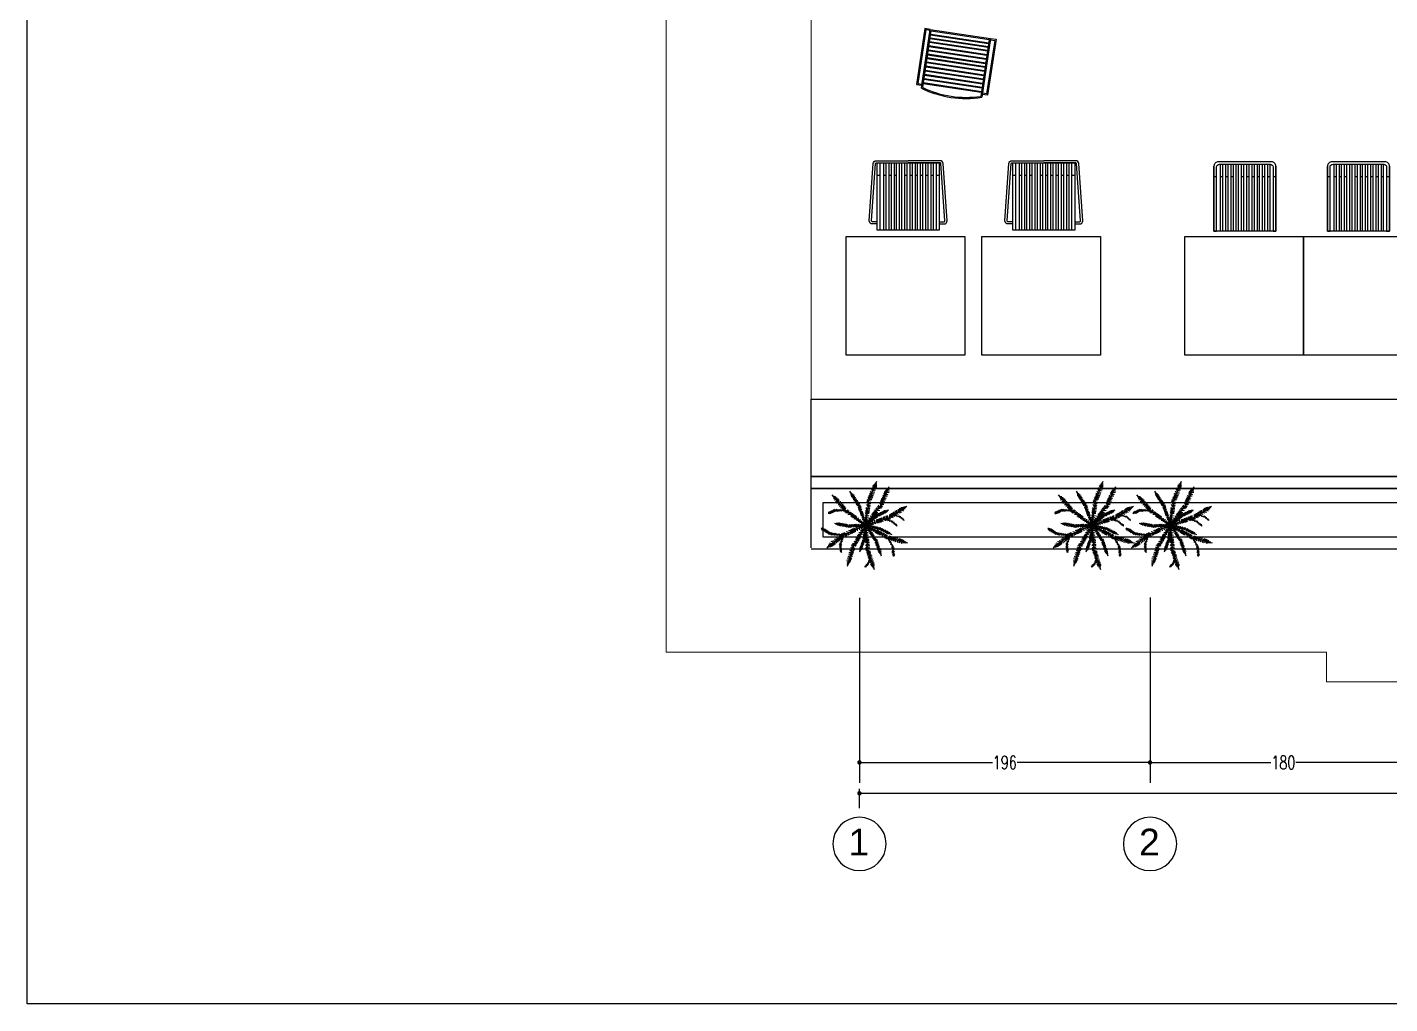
# Model space of a CAD drawing. Header units: centimetres. Extents: x 2135 to 5458, y 2057 to 4523.
# Drawn here: x 2135 to 3054, y 2057 to 2715 of the extents above; entities that cross this region are included whole.
import ezdxf

# ---------------------------------------------------------------- set-up
doc = ezdxf.new("R2010")
doc.units = ezdxf.units.CM
doc.header["$LTSCALE"] = 50
doc.linetypes.add('DASHDOT2', pattern=[0.5, 0.25, -0.125, 0, -0.125])
doc.linetypes.add('HIDDEN', pattern=[0.375, 0.25, -0.125])
for name, color, linetype in [('BA_aks', 5, 'DASHDOT2'), ('BA_elev4', 165, 'Continuous'), ('BA_env_landscp', 84, 'Continuous'), ('BA_mat-alcipan-wr', 91, 'Continuous'), ('BA_mob-hareketli', 143, 'Continuous'), ('BA_mob-sabit', 120, 'Continuous'), ('BA_olcu-dis', 185, 'Continuous')]:
    doc.layers.add(name, color=color, linetype=linetype)
doc.layers.add('BA_MECVUT BİNA', color=252, linetype='Continuous', lineweight=5)
doc.styles.add('dim', font='simplex.shx', dxfattribs={"width": 0.7})
doc.styles.add('UYUM TEXT', font='arial.ttf')
doc.dimstyles.new('1_50', dxfattribs={"dimtxt": 9, "dimasz": 3, "dimexe": 3, "dimexo": 0, "dimgap": 1, "dimtad": 0, "dimdec": 0, "dimzin": 11, "dimtxsty": 'dim', "dimblk": 'DOT', "dimcen": 1.5, "dimdle": 1.25, "dimclrt": 2, "dimadec": 0, "dimazin": 0, "dimtfac": 1.25, "dimtdec": 0, "dimtix": 1, "dimtofl": 0, "dimtmove": 1, "dimatfit": 3, "dimldrblk": 'DOT', "dimfxl": 10, "dimfxlon": 1, "dimtolj": 1, "dimtzin": 0, "dimarcsym": 0})

# ---------------------------------------------------------------- blocks, each defined once
blk = doc.blocks.new('MAVİ SEDİR')
for p, q in [((215764, 56646), (215755, 56648)), ((215768, 56641), (215771, 56654)), ((215773, 56633), (215776, 56649)), ((215500, 56552), (215493, 56550)), ((215496, 56555), (215497, 56560)), ((215511, 56543), (215498, 56540)), ((215517, 56538), (215502, 56534)), ((215524, 56532), (215505, 56527)), ((215506, 56547), (215507, 56557)), ((215517, 56538), (215518, 56553)), ((215528, 56529), (215529, 56549)), ((215542, 56517), (215543, 56538)), ((215611, 56526), (215604, 56531)), ((215611, 56534), (215607, 56545)), ((215613, 56539), (215609, 56550)), ((215611, 56534), (215623, 56539)), ((215611, 56523), (215621, 56533)), ((215616, 56546), (215612, 56557)), ((215618, 56551), (215614, 56562)), ((215614, 56542), (215626, 56546)), ((215621, 56557), (215617, 56568)), ((215617, 56548), (215629, 56553)), ((215624, 56563), (215619, 56574)), ((215621, 56556), (215633, 56560)), ((215627, 56570), (215622, 56581)), ((215623, 56561), (215635, 56566)), ((215629, 56574), (215624, 56586)), ((215626, 56568), (215638, 56572)), ((215631, 56580), (215627, 56592)), ((215634, 56587), (215630, 56596)), ((215630, 56577), (215641, 56581)), ((215632, 56583), (215642, 56586)), ((215636, 56592), (215643, 56594)), ((215723, 56533), (215718, 56535)), ((215722, 56536), (215725, 56539)), ((215724, 56527), (215729, 56532)), ((215771, 56636), (215758, 56639)), ((215775, 56629), (215760, 56632)), ((215782, 56618), (215765, 56622)), ((215787, 56610), (215770, 56614)), ((215791, 56604), (215774, 56607)), ((215777, 56626), (215781, 56641)), ((215797, 56595), (215780, 56598)), ((215781, 56620), (215784, 56636)), ((215786, 56612), (215789, 56627)), ((215802, 56587), (215786, 56590)), ((215790, 56605), (215794, 56620)), ((215807, 56578), (215791, 56582)), ((215795, 56598), (215798, 56613)), ((215809, 56564), (215795, 56574)), ((215809, 56554), (215797, 56563)), ((215798, 56592), (215802, 56606)), ((215810, 56543), (215799, 56551)), ((215810, 56534), (215800, 56541)), ((215803, 56584), (215807, 56598)), ((215807, 56578), (215810, 56592)), ((215808, 56568), (215816, 56575)), ((215809, 56559), (215817, 56566)), ((215809, 56550), (215817, 56557)), ((215810, 56538), (215818, 56545)), ((215811, 56526), (215818, 56533)), ((215845, 56514), (215840, 56533)), ((215855, 56526), (215849, 56545)), ((215860, 56533), (215882, 56531)), ((215866, 56540), (215861, 56560)), ((215875, 56552), (215869, 56572)), ((215870, 56545), (215891, 56544)), ((215877, 56553), (215898, 56552)), ((215886, 56566), (215881, 56585)), ((215882, 56560), (215903, 56559)), ((215889, 56570), (215909, 56568)), ((215895, 56576), (215891, 56591)), ((215895, 56576), (215911, 56576)), ((215900, 56583), (215913, 56582)), ((215904, 56587), (215901, 56597)), ((215909, 56594), (215917, 56594)), ((215912, 56598), (215910, 56603)), ((215533, 56525), (215513, 56519)), ((215540, 56519), (215519, 56514)), ((215548, 56512), (215527, 56506)), ((215560, 56502), (215539, 56496)), ((215572, 56492), (215550, 56487)), ((215553, 56508), (215554, 56529)), ((215582, 56484), (215560, 56478)), ((215567, 56497), (215568, 56516)), ((215589, 56478), (215567, 56472)), ((215599, 56470), (215576, 56464)), ((215578, 56487), (215580, 56506)), ((215606, 56464), (215584, 56458)), ((215591, 56476), (215592, 56495)), ((215613, 56457), (215591, 56452)), ((215601, 56468), (215603, 56486)), ((215612, 56519), (215605, 56524)), ((215612, 56512), (215606, 56517)), ((215624, 56441), (215606, 56436)), ((215613, 56503), (215607, 56507)), ((215614, 56494), (215607, 56499)), ((215614, 56486), (215608, 56490)), ((215608, 56462), (215610, 56480)), ((215615, 56476), (215609, 56481)), ((215616, 56470), (215610, 56475)), ((215612, 56516), (215621, 56524)), ((215630, 56433), (215612, 56428)), ((215613, 56507), (215620, 56514)), ((215613, 56500), (215620, 56507)), ((215614, 56491), (215620, 56497)), ((215615, 56482), (215620, 56487)), ((215615, 56476), (215619, 56480)), ((215620, 56447), (215622, 56469)), ((215638, 56422), (215621, 56417)), ((215627, 56437), (215629, 56461)), ((215633, 56429), (215635, 56453)), ((215646, 56411), (215648, 56435)), ((215727, 56512), (215714, 56517)), ((215726, 56518), (215715, 56522)), ((215728, 56504), (215715, 56510)), ((215724, 56523), (215716, 56527)), ((215730, 56498), (215716, 56504)), ((215731, 56490), (215717, 56496)), ((215733, 56480), (215719, 56486)), ((215735, 56469), (215721, 56476)), ((215737, 56460), (215723, 56467)), ((215738, 56454), (215724, 56461)), ((215740, 56446), (215725, 56452)), ((215726, 56518), (215733, 56525)), ((215741, 56439), (215726, 56446)), ((215727, 56508), (215737, 56518)), ((215742, 56433), (215728, 56439)), ((215741, 56419), (215729, 56424)), ((215730, 56496), (215740, 56506)), ((215732, 56486), (215741, 56497)), ((215734, 56474), (215744, 56484)), ((215736, 56463), (215745, 56473)), ((215738, 56452), (215747, 56462)), ((215740, 56443), (215749, 56452)), ((215740, 56409), (215752, 56421)), ((215741, 56437), (215750, 56446)), ((215741, 56423), (215752, 56435)), ((215741, 56416), (215752, 56428)), ((215785, 56405), (215778, 56427)), ((215794, 56426), (215788, 56449)), ((215796, 56430), (215814, 56429)), ((215804, 56447), (215797, 56470)), ((215800, 56438), (215818, 56437)), ((215808, 56456), (215801, 56479)), ((215811, 56522), (215803, 56529)), ((215812, 56511), (215805, 56516)), ((215805, 56451), (215824, 56450)), ((215812, 56503), (215806, 56508)), ((215812, 56466), (215806, 56488)), ((215810, 56460), (215828, 56459)), ((215812, 56516), (215819, 56523)), ((215812, 56503), (215819, 56510)), ((215813, 56496), (215820, 56502)), ((215813, 56468), (215890, 56499)), ((215821, 56484), (215816, 56501)), ((215818, 56478), (215840, 56477)), ((215827, 56491), (215822, 56508)), ((215823, 56486), (215846, 56485)), ((215829, 56494), (215852, 56492)), ((215835, 56501), (215830, 56519)), ((215837, 56503), (215859, 56502)), ((215842, 56510), (215865, 56509)), ((215842, 56480), (215848, 56477)), ((215850, 56483), (215857, 56479)), ((215851, 56521), (215873, 56520)), ((215853, 56484), (215856, 56492)), ((215865, 56489), (215874, 56484)), ((215870, 56491), (215872, 56499)), ((215880, 56495), (215892, 56489)), ((215883, 56497), (215885, 56505)), ((215890, 56499), (215959, 56492)), ((215891, 56499), (215899, 56506)), ((215891, 56499), (215898, 56489)), ((215903, 56498), (215912, 56505)), ((215906, 56498), (215914, 56487)), ((215909, 56497), (215918, 56505)), ((215920, 56496), (215928, 56486)), ((215922, 56496), (215931, 56503)), ((215927, 56495), (215935, 56485)), ((215934, 56494), (215944, 56502)), ((215937, 56494), (215944, 56485)), ((215939, 56404), (215945, 56422)), ((215948, 56493), (215956, 56499)), ((215953, 56492), (215957, 56487)), ((215954, 56409), (215960, 56427)), ((215969, 56413), (215975, 56432)), ((215986, 56418), (215993, 56437)), ((215992, 56420), (216009, 56406)), ((216000, 56422), (216007, 56442)), ((216002, 56423), (216019, 56409)), ((216011, 56425), (216027, 56412)), ((216017, 56427), (216024, 56446)), ((216022, 56428), (216037, 56416)), ((216031, 56431), (216036, 56445)), ((216031, 56431), (216043, 56421)), ((216039, 56433), (216049, 56425)), ((216044, 56435), (216047, 56444)), ((216052, 56437), (216058, 56433)), ((216057, 56438), (216058, 56444)), ((215468, 56412), (215463, 56410)), ((215477, 56406), (215469, 56403)), ((215471, 56410), (215470, 56416)), ((215486, 56400), (215475, 56395)), ((215480, 56404), (215480, 56414)), ((215496, 56394), (215480, 56388)), ((215486, 56400), (215486, 56413)), ((215492, 56396), (215492, 56412)), ((215508, 56386), (215492, 56379)), ((215500, 56391), (215500, 56408)), ((215518, 56379), (215502, 56373)), ((215506, 56387), (215506, 56404)), ((215514, 56382), (215513, 56399)), ((215531, 56371), (215515, 56365)), ((215525, 56375), (215524, 56393)), ((215541, 56364), (215526, 56358)), ((215535, 56368), (215534, 56386)), ((215552, 56357), (215538, 56351)), ((215545, 56362), (215544, 56380)), ((215562, 56351), (215548, 56345)), ((215551, 56358), (215550, 56376)), ((215568, 56346), (215554, 56341)), ((215559, 56352), (215559, 56371)), ((215566, 56348), (215565, 56367)), ((215583, 56341), (215566, 56334)), ((215573, 56344), (215572, 56363)), ((215592, 56338), (215573, 56331)), ((215600, 56335), (215581, 56328)), ((215588, 56339), (215588, 56355)), ((215596, 56336), (215596, 56352)), ((215617, 56329), (215599, 56322)), ((215607, 56333), (215606, 56348)), ((215613, 56330), (215613, 56345)), ((215635, 56323), (215617, 56316)), ((215624, 56327), (215623, 56341)), ((215643, 56415), (215626, 56410)), ((215644, 56320), (215626, 56313)), ((215630, 56325), (215629, 56339)), ((215651, 56404), (215634, 56399)), ((215651, 56318), (215634, 56311)), ((215655, 56398), (215638, 56394)), ((215638, 56322), (215638, 56336)), ((215661, 56314), (215643, 56307)), ((215662, 56389), (215645, 56385)), ((215646, 56319), (215646, 56333)), ((215668, 56312), (215651, 56305)), ((215668, 56380), (215652, 56376)), ((215655, 56317), (215654, 56330)), ((215674, 56372), (215658, 56368)), ((215659, 56315), (215659, 56329)), ((215660, 56392), (215661, 56415)), ((215678, 56367), (215662, 56363)), ((215666, 56383), (215668, 56407)), ((215672, 56375), (215674, 56398)), ((215689, 56352), (215673, 56348)), ((215674, 56310), (215673, 56323)), ((215679, 56365), (215681, 56388)), ((215684, 56358), (215686, 56381)), ((215699, 56337), (215684, 56333)), ((215688, 56305), (215687, 56318)), ((215695, 56343), (215697, 56366)), ((215709, 56324), (215696, 56320)), ((215701, 56301), (215701, 56312)), ((215705, 56329), (215707, 56352)), ((215716, 56314), (215707, 56311)), ((215713, 56318), (215715, 56340)), ((215723, 56305), (215724, 56327)), ((215737, 56343), (215726, 56348)), ((215736, 56330), (215726, 56335)), ((215735, 56319), (215726, 56323)), ((215738, 56374), (215727, 56379)), ((215738, 56367), (215727, 56372)), ((215738, 56360), (215727, 56365)), ((215737, 56356), (215727, 56361)), ((215740, 56402), (215728, 56408)), ((215740, 56396), (215728, 56402)), ((215739, 56387), (215728, 56392)), ((215739, 56382), (215728, 56387)), ((215735, 56310), (215728, 56313)), ((215741, 56412), (215729, 56417)), ((215729, 56296), (215730, 56318)), ((215737, 56297), (215731, 56319)), ((215734, 56302), (215745, 56314)), ((215735, 56323), (215746, 56335)), ((215741, 56307), (215735, 56328)), ((215735, 56314), (215745, 56325)), ((215736, 56335), (215747, 56347)), ((215737, 56354), (215748, 56366)), ((215737, 56348), (215748, 56359)), ((215738, 56370), (215749, 56381)), ((215738, 56363), (215749, 56374)), ((215739, 56393), (215751, 56405)), ((215739, 56377), (215750, 56389)), ((215740, 56294), (215748, 56315)), ((215747, 56321), (215741, 56343)), ((215742, 56309), (215749, 56309)), ((215745, 56317), (215755, 56316)), ((215753, 56334), (215747, 56356)), ((215749, 56299), (215756, 56320)), ((215750, 56328), (215764, 56327)), ((215760, 56350), (215754, 56372)), ((215757, 56343), (215773, 56342)), ((215768, 56366), (215761, 56388)), ((215763, 56307), (215770, 56328)), ((215771, 56375), (215765, 56397)), ((215765, 56360), (215781, 56359)), ((215769, 56311), (215780, 56302)), ((215776, 56386), (215770, 56408)), ((215772, 56377), (215789, 56376)), ((215781, 56395), (215774, 56418)), ((215775, 56382), (215792, 56381)), ((215775, 56315), (215783, 56336)), ((215779, 56392), (215796, 56391)), ((215783, 56402), (215801, 56401)), ((215784, 56320), (215796, 56310)), ((215788, 56412), (215806, 56411)), ((215790, 56323), (215797, 56345)), ((215791, 56418), (215809, 56417)), ((215799, 56329), (215812, 56319)), ((215801, 56298), (215804, 56308)), ((215806, 56333), (215813, 56354)), ((215808, 56299), (215810, 56309)), ((215813, 56337), (215821, 56359)), ((215815, 56339), (215828, 56328)), ((215815, 56300), (215817, 56310)), ((215819, 56300), (215821, 56311)), ((215821, 56342), (215834, 56331)), ((215824, 56344), (215832, 56365)), ((215827, 56301), (215830, 56312)), ((215829, 56347), (215843, 56336)), ((215832, 56302), (215835, 56313)), ((215833, 56349), (215840, 56371)), ((215839, 56352), (215852, 56342)), ((215841, 56303), (215843, 56314)), ((215842, 56354), (215850, 56376)), ((215847, 56303), (215850, 56315)), ((215848, 56358), (215862, 56347)), ((215854, 56362), (215868, 56350)), ((215859, 56305), (215862, 56318)), ((215862, 56366), (215870, 56388)), ((215864, 56307), (215868, 56320)), ((215866, 56368), (215880, 56357)), ((215868, 56308), (215877, 56302)), ((215870, 56309), (215873, 56322)), ((215873, 56373), (215888, 56362)), ((215876, 56311), (215885, 56305)), ((215877, 56311), (215880, 56325)), ((215881, 56378), (215889, 56400)), ((215882, 56313), (215885, 56327)), ((215885, 56380), (215900, 56368)), ((215885, 56315), (215895, 56308)), ((215890, 56383), (215898, 56405)), ((215890, 56316), (215893, 56330)), ((215894, 56385), (215909, 56373)), ((215894, 56318), (215904, 56311)), ((215898, 56320), (215902, 56333)), ((215900, 56388), (215907, 56410)), ((215904, 56322), (215915, 56315)), ((215907, 56323), (215911, 56336)), ((215911, 56395), (215929, 56381)), ((215912, 56325), (215923, 56318)), ((215914, 56326), (215917, 56338)), ((215917, 56398), (215923, 56415)), ((215919, 56328), (215922, 56340)), ((215920, 56399), (215938, 56384)), ((215923, 56329), (215933, 56322)), ((215925, 56330), (215928, 56342)), ((215926, 56400), (215932, 56417)), ((215929, 56401), (215947, 56387)), ((215930, 56332), (215933, 56342)), ((215930, 56332), (215938, 56327)), ((215935, 56334), (215937, 56342)), ((215938, 56335), (215944, 56332)), ((215941, 56405), (215959, 56391)), ((215943, 56337), (215944, 56342)), ((215946, 56338), (215949, 56336)), ((215949, 56407), (215967, 56393)), ((215963, 56411), (215980, 56397)), ((215977, 56415), (215994, 56402)), ((215388, 56205), (215383, 56208)), ((215392, 56207), (215390, 56199)), ((215400, 56210), (215392, 56215)), ((215413, 56215), (215400, 56223)), ((215405, 56212), (215402, 56199)), ((215426, 56220), (215409, 56231)), ((215413, 56215), (215409, 56200)), ((215421, 56219), (215417, 56200)), ((215443, 56227), (215425, 56238)), ((215432, 56223), (215427, 56202)), ((215440, 56226), (215435, 56206)), ((215456, 56233), (215438, 56243)), ((215450, 56230), (215445, 56209)), ((215473, 56240), (215456, 56250)), ((215465, 56236), (215460, 56215)), ((215487, 56245), (215471, 56256)), ((215479, 56242), (215474, 56220)), ((215502, 56252), (215486, 56261)), ((215491, 56247), (215486, 56225)), ((215500, 56251), (215494, 56228)), ((215514, 56257), (215499, 56266)), ((215511, 56255), (215506, 56233)), ((215523, 56260), (215508, 56270)), ((215520, 56259), (215515, 56236)), ((215542, 56264), (215523, 56276)), ((215529, 56262), (215524, 56240)), ((215553, 56265), (215533, 56278)), ((215563, 56267), (215543, 56279)), ((215549, 56265), (215544, 56246)), ((215559, 56266), (215555, 56248)), ((215585, 56270), (215565, 56282)), ((215572, 56268), (215568, 56250)), ((215581, 56269), (215577, 56251)), ((215609, 56273), (215589, 56285)), ((215605, 56190), (215589, 56200)), ((215594, 56271), (215590, 56253)), ((215612, 56196), (215596, 56205)), ((215601, 56272), (215597, 56255)), ((215619, 56274), (215599, 56287)), ((215622, 56204), (215607, 56213)), ((215612, 56273), (215608, 56256)), ((215629, 56276), (215610, 56288)), ((215615, 56198), (215610, 56175)), ((215628, 56208), (215613, 56217)), ((215623, 56275), (215619, 56258)), ((215641, 56277), (215622, 56290)), ((215637, 56215), (215622, 56224)), ((215633, 56276), (215629, 56260)), ((215634, 56213), (215629, 56190)), ((215650, 56278), (215631, 56291)), ((215645, 56222), (215631, 56231)), ((215639, 56277), (215635, 56261)), ((215642, 56219), (215637, 56197)), ((215653, 56228), (215639, 56237)), ((215658, 56232), (215644, 56240)), ((215657, 56199), (215644, 56197)), ((215650, 56226), (215645, 56203)), ((215662, 56204), (215647, 56202)), ((215668, 56281), (215649, 56293)), ((215666, 56209), (215651, 56207)), ((215658, 56279), (215654, 56264)), ((215660, 56233), (215655, 56211)), ((215673, 56243), (215659, 56251)), ((215675, 56220), (215660, 56217)), ((215660, 56202), (215666, 56192)), ((215667, 56239), (215662, 56216)), ((215664, 56207), (215670, 56197)), ((215682, 56307), (215665, 56300)), ((215685, 56283), (215666, 56295)), ((215669, 56214), (215675, 56204)), ((215684, 56231), (215670, 56228)), ((215675, 56282), (215672, 56267)), ((215673, 56218), (215678, 56208)), ((215687, 56254), (215674, 56262)), ((215688, 56236), (215674, 56233)), ((215681, 56250), (215677, 56227)), ((215696, 56303), (215678, 56296)), ((215692, 56240), (215678, 56238)), ((215678, 56224), (215684, 56214)), ((215700, 56285), (215681, 56297)), ((215681, 56227), (215686, 56218)), ((215697, 56246), (215683, 56244)), ((215685, 56232), (215691, 56223)), ((215700, 56251), (215687, 56248)), ((215704, 56199), (215687, 56199)), ((215692, 56284), (215689, 56271)), ((215701, 56264), (215689, 56272)), ((215707, 56299), (215690, 56292)), ((215695, 56260), (215690, 56238)), ((215690, 56238), (215695, 56228)), ((215709, 56217), (215693, 56216)), ((215708, 56259), (215694, 56257)), ((215694, 56242), (215699, 56233)), ((215696, 56245), (215701, 56236)), ((215715, 56287), (215697, 56299)), ((215715, 56234), (215699, 56234)), ((215714, 56267), (215701, 56265)), ((215719, 56295), (215702, 56288)), ((215704, 56286), (215702, 56276)), ((215710, 56272), (215702, 56277)), ((215706, 56269), (215702, 56247)), ((215703, 56254), (215708, 56245)), ((215704, 56202), (215713, 56180)), ((215720, 56274), (215706, 56271)), ((215720, 56250), (215706, 56250)), ((215725, 56289), (215707, 56301)), ((215707, 56210), (215716, 56189)), ((215711, 56298), (215710, 56306)), ((215727, 56292), (215710, 56285)), ((215710, 56262), (215715, 56254)), ((215713, 56287), (215711, 56280)), ((215717, 56277), (215711, 56281)), ((215726, 56281), (215713, 56279)), ((215713, 56227), (215721, 56206)), ((215721, 56307), (215714, 56305)), ((215719, 56279), (215714, 56257)), ((215724, 56262), (215714, 56262)), ((215717, 56295), (215717, 56301)), ((215730, 56286), (215717, 56284)), ((215717, 56270), (215721, 56263)), ((215718, 56244), (215727, 56223)), ((215727, 56270), (215720, 56270)), ((215727, 56285), (215722, 56263)), ((215722, 56276), (215725, 56271)), ((215723, 56257), (215731, 56237)), ((215725, 56280), (215727, 56276)), ((215728, 56273), (215736, 56252)), ((215735, 56285), (215729, 56273)), ((215734, 56304), (215730, 56306)), ((215736, 56279), (215730, 56267)), ((215731, 56282), (215739, 56262)), ((215738, 56270), (215732, 56257)), ((215734, 56295), (215744, 56307)), ((215740, 56261), (215734, 56249)), ((215736, 56277), (215741, 56277)), ((215737, 56283), (215758, 56275)), ((215743, 56251), (215737, 56238)), ((215738, 56290), (215750, 56283)), ((215738, 56272), (215744, 56272)), ((215739, 56287), (215743, 56271)), ((215744, 56272), (215739, 56266)), ((215739, 56265), (215748, 56264)), ((215746, 56240), (215739, 56227)), ((215747, 56235), (215741, 56222)), ((215742, 56289), (215759, 56302)), ((215742, 56274), (215763, 56266)), ((215748, 56264), (215742, 56257)), ((215742, 56255), (215752, 56254)), ((215749, 56227), (215742, 56215)), ((215750, 56221), (215744, 56209)), ((215745, 56291), (215756, 56284)), ((215745, 56282), (215750, 56266)), ((215754, 56254), (215745, 56243)), ((215745, 56244), (215754, 56243)), ((215752, 56215), (215745, 56202)), ((215746, 56291), (215747, 56296)), ((215747, 56281), (215751, 56284)), ((215747, 56233), (215757, 56232)), ((215748, 56230), (215758, 56228)), ((215755, 56201), (215749, 56188)), ((215750, 56260), (215771, 56252)), ((215750, 56223), (215760, 56222)), ((215751, 56292), (215753, 56298)), ((215751, 56217), (215762, 56216)), ((215752, 56289), (215770, 56302)), ((215752, 56301), (215757, 56296)), ((215752, 56278), (215758, 56282)), ((215762, 56239), (215752, 56227)), ((215753, 56211), (215764, 56209)), ((215754, 56292), (215766, 56285)), ((215754, 56288), (215756, 56282)), ((215754, 56206), (215765, 56205)), ((215755, 56276), (215760, 56259)), ((215756, 56198), (215767, 56197)), ((215757, 56248), (215778, 56240)), ((215759, 56305), (215766, 56299)), ((215759, 56293), (215761, 56301)), ((215760, 56273), (215768, 56279)), ((215771, 56223), (215761, 56211)), ((215763, 56293), (215775, 56286)), ((215763, 56288), (215766, 56278)), ((215764, 56270), (215769, 56253)), ((215766, 56233), (215787, 56225)), ((215768, 56287), (215786, 56301)), ((215769, 56294), (215771, 56304)), ((215780, 56207), (215770, 56194)), ((215771, 56266), (215780, 56273)), ((215783, 56202), (215772, 56189)), ((215773, 56295), (215785, 56287)), ((215775, 56287), (215779, 56273)), ((215775, 56263), (215780, 56246)), ((215775, 56217), (215796, 56209)), ((215779, 56209), (215801, 56201)), ((215780, 56295), (215782, 56305)), ((215782, 56286), (215800, 56300)), ((215782, 56258), (215792, 56265)), ((215784, 56296), (215796, 56288)), ((215785, 56198), (215807, 56190)), ((215787, 56255), (215792, 56239)), ((215790, 56297), (215802, 56289)), ((215791, 56297), (215794, 56307)), ((215792, 56286), (215796, 56270)), ((215792, 56251), (215797, 56235)), ((215794, 56250), (215804, 56258)), ((215795, 56297), (215798, 56307)), ((215797, 56298), (215809, 56290)), ((215798, 56248), (215808, 56255)), ((215799, 56285), (215817, 56298)), ((215800, 56246), (215805, 56230)), ((215804, 56298), (215815, 56290)), ((215804, 56244), (215815, 56251)), ((215807, 56242), (215812, 56225)), ((215810, 56299), (215822, 56291)), ((215810, 56284), (215815, 56269)), ((215811, 56239), (215822, 56247)), ((215813, 56238), (215819, 56221)), ((215817, 56284), (215836, 56297)), ((215818, 56235), (215829, 56243)), ((215823, 56232), (215833, 56240)), ((215824, 56301), (215836, 56293)), ((215826, 56283), (215845, 56297)), ((215828, 56283), (215833, 56267)), ((215828, 56228), (215833, 56211)), ((215831, 56226), (215842, 56234)), ((215834, 56283), (215839, 56266)), ((215837, 56223), (215848, 56231)), ((215838, 56302), (215850, 56294)), ((215838, 56282), (215857, 56296)), ((215842, 56219), (215848, 56201)), ((215844, 56303), (215856, 56295)), ((215845, 56282), (215850, 56265)), ((215845, 56217), (215857, 56225)), ((215848, 56282), (215867, 56295)), ((215849, 56215), (215854, 56197)), ((215851, 56304), (215862, 56296)), ((215852, 56213), (215863, 56221)), ((215855, 56281), (215860, 56264)), ((215856, 56210), (215861, 56194)), ((215859, 56281), (215878, 56294)), ((215863, 56306), (215872, 56300)), ((215864, 56204), (215878, 56214)), ((215866, 56280), (215872, 56263)), ((215869, 56202), (215873, 56189)), ((215871, 56202), (215885, 56212)), ((215873, 56280), (215879, 56263)), ((215875, 56200), (215879, 56187)), ((215878, 56199), (215892, 56210)), ((215883, 56279), (215902, 56293)), ((215885, 56197), (215889, 56183)), ((215887, 56279), (215892, 56261)), ((215887, 56196), (215901, 56206)), ((215893, 56194), (215907, 56204)), ((215896, 56278), (215901, 56260)), ((215903, 56191), (215917, 56201)), ((215905, 56277), (215924, 56291)), ((215909, 56277), (215915, 56259)), ((215914, 56187), (215927, 56197)), ((215915, 56277), (215934, 56291)), ((215919, 56276), (215925, 56258)), ((215926, 56276), (215944, 56289)), ((215939, 56275), (215946, 56253)), ((215945, 56274), (215960, 56284)), ((215948, 56273), (215955, 56250)), ((215954, 56271), (215969, 56281)), ((215957, 56270), (215964, 56248)), ((215967, 56266), (215982, 56277)), ((215969, 56266), (215976, 56244)), ((215978, 56263), (215984, 56241)), ((215982, 56261), (215998, 56272)), ((215991, 56258), (215997, 56237)), ((215997, 56256), (216013, 56268)), ((216000, 56255), (216048, 56269)), ((216005, 56254), (216011, 56233)), ((216014, 56250), (216031, 56262)), ((216020, 56261), (216024, 56258)), ((216020, 56249), (216026, 56228)), ((216023, 56262), (216025, 56266)), ((216028, 56263), (216031, 56269)), ((216028, 56246), (216045, 56258)), ((216030, 56264), (216034, 56261)), ((216030, 56245), (216036, 56225)), ((216032, 56264), (216035, 56270)), ((216038, 56242), (216044, 56222)), ((216040, 56266), (216044, 56263)), ((216042, 56267), (216045, 56274)), ((216045, 56240), (216061, 56252)), ((216048, 56269), (216078, 56298)), ((216048, 56269), (216048, 56277)), ((216048, 56269), (216055, 56269)), ((216050, 56239), (216055, 56220)), ((216052, 56272), (216052, 56280)), ((216054, 56274), (216061, 56274)), ((216058, 56279), (216058, 56287)), ((216058, 56236), (216070, 56245)), ((216058, 56236), (216063, 56220)), ((216059, 56279), (216066, 56279)), ((216064, 56284), (216064, 56292)), ((216065, 56285), (216072, 56285)), ((216066, 56233), (216070, 56221)), ((216070, 56290), (216078, 56290)), ((216071, 56291), (216071, 56297)), ((216071, 56231), (216079, 56237)), ((216075, 56295), (216075, 56299)), ((216079, 56228), (216082, 56221)), ((216084, 56227), (216088, 56230)), ((215435, 56105), (215428, 56109)), ((215431, 56103), (215430, 56098)), ((215448, 56110), (215437, 56117)), ((215443, 56108), (215441, 56098)), ((215456, 56114), (215442, 56122)), ((215464, 56117), (215447, 56127)), ((215456, 56114), (215452, 56099)), ((215475, 56122), (215457, 56133)), ((215483, 56125), (215464, 56136)), ((215468, 56119), (215464, 56099)), ((215493, 56130), (215474, 56141)), ((215485, 56126), (215480, 56106)), ((215507, 56136), (215488, 56147)), ((215498, 56132), (215494, 56112)), ((215521, 56142), (215502, 56153)), ((215515, 56139), (215511, 56120)), ((215533, 56147), (215514, 56159)), ((215542, 56151), (215522, 56162)), ((215529, 56145), (215525, 56126)), ((215553, 56156), (215533, 56167)), ((215544, 56152), (215540, 56133)), ((215562, 56159), (215542, 56171)), ((215570, 56164), (215551, 56175)), ((215556, 56157), (215552, 56139)), ((215565, 56160), (215561, 56143)), ((215586, 56176), (215570, 56186)), ((215581, 56172), (215576, 56150)), ((215594, 56182), (215578, 56192)), ((215589, 56179), (215584, 56155)), ((215598, 56185), (215592, 56161)), ((215615, 56116), (215609, 56115)), ((215612, 56109), (215609, 56109)), ((215623, 56132), (215610, 56130)), ((215619, 56124), (215610, 56123)), ((215613, 56112), (215615, 56108)), ((215627, 56142), (215615, 56140)), ((215617, 56120), (215621, 56113)), ((215631, 56150), (215619, 56147)), ((215619, 56124), (215624, 56116)), ((215621, 56129), (215627, 56119)), ((215636, 56160), (215624, 56158)), ((215624, 56136), (215631, 56124)), ((215627, 56140), (215633, 56129)), ((215640, 56168), (215628, 56166)), ((215630, 56146), (215636, 56135)), ((215644, 56177), (215633, 56175)), ((215634, 56155), (215640, 56143)), ((215648, 56185), (215637, 56183)), ((215638, 56163), (215644, 56151)), ((215650, 56190), (215639, 56188)), ((215641, 56171), (215648, 56159)), ((215664, 56086), (215641, 56085)), ((215644, 56176), (215650, 56164)), ((215669, 56094), (215646, 56093)), ((215647, 56183), (215654, 56170)), ((215649, 56188), (215656, 56176)), ((215652, 56193), (215659, 56181)), ((215675, 56113), (215656, 56112)), ((215678, 56123), (215659, 56122)), ((215682, 56135), (215664, 56135)), ((215666, 56088), (215672, 56072)), ((215685, 56144), (215667, 56143)), ((215689, 56157), (215672, 56156)), ((215673, 56107), (215681, 56086)), ((215692, 56163), (215674, 56162)), ((215676, 56117), (215685, 56095)), ((215695, 56174), (215678, 56173)), ((215679, 56127), (215688, 56105)), ((215698, 56184), (215681, 56183)), ((215684, 56142), (215700, 56076)), ((215702, 56194), (215685, 56193)), ((215686, 56148), (215695, 56126)), ((215689, 56121), (215686, 56116)), ((215693, 56107), (215689, 56102)), ((215692, 56110), (215698, 56107)), ((215696, 56093), (215692, 56088)), ((215694, 56170), (215702, 56148)), ((215695, 56097), (215703, 56093)), ((215697, 56180), (215706, 56159)), ((215700, 56190), (215709, 56168)), ((215758, 56188), (215752, 56175)), ((215760, 56182), (215753, 56168)), ((215761, 56175), (215755, 56163)), ((215757, 56193), (215768, 56192)), ((215759, 56185), (215770, 56184)), ((215760, 56179), (215772, 56178)), ((215765, 56164), (215760, 56154)), ((215767, 56159), (215762, 56149)), ((215763, 56167), (215777, 56165)), ((215766, 56162), (215780, 56160)), ((215771, 56151), (215766, 56141)), ((215768, 56157), (215782, 56155)), ((215776, 56142), (215771, 56132)), ((215772, 56150), (215786, 56148)), ((215775, 56145), (215788, 56143)), ((215780, 56134), (215775, 56123)), ((215788, 56193), (215777, 56179)), ((215779, 56138), (215792, 56136)), ((215786, 56124), (215780, 56113)), ((215794, 56183), (215782, 56170)), ((215783, 56130), (215796, 56128)), ((215790, 56117), (215784, 56105)), ((215787, 56121), (215801, 56120)), ((215799, 56174), (215788, 56160)), ((215790, 56189), (215812, 56181)), ((215795, 56107), (215790, 56096)), ((215802, 56168), (215791, 56154)), ((215791, 56115), (215804, 56114)), ((215793, 56111), (215806, 56109)), ((215795, 56180), (215817, 56172)), ((215799, 56099), (215795, 56091)), ((215797, 56104), (215808, 56103)), ((215809, 56156), (215798, 56142)), ((215799, 56099), (215809, 56098)), ((215803, 56092), (215800, 56086)), ((215801, 56095), (215809, 56094)), ((215813, 56148), (215802, 56134)), ((215807, 56085), (215805, 56082)), ((215806, 56087), (215810, 56087)), ((215807, 56160), (215829, 56151)), ((215820, 56136), (215808, 56122)), ((215825, 56128), (215813, 56113)), ((215818, 56140), (215840, 56132)), ((215835, 56110), (215821, 56093)), ((215823, 56131), (215845, 56123)), ((215838, 56101), (215823, 56084)), ((215840, 56092), (215826, 56074)), ((215828, 56122), (215849, 56114)), ((215832, 56115), (215911, 56067)), ((215837, 56104), (215854, 56098)), ((215840, 56095), (215857, 56089)), ((215857, 56100), (215863, 56102)), ((215857, 56100), (215858, 56092)), ((215862, 56097), (215869, 56099)), ((215866, 56094), (215867, 56086)), ((215871, 56092), (215879, 56095)), ((215874, 56090), (215875, 56081)), ((215886, 56082), (215897, 56086)), ((215897, 56193), (215901, 56179)), ((215908, 56189), (215912, 56175)), ((215921, 56185), (215925, 56170)), ((215925, 56183), (215938, 56193)), ((215931, 56181), (215936, 56166)), ((215933, 56181), (215946, 56190)), ((215939, 56179), (215952, 56188)), ((215944, 56177), (215948, 56162)), ((215948, 56176), (215960, 56184)), ((215954, 56174), (215964, 56181)), ((215954, 56174), (215957, 56163)), ((215960, 56172), (215968, 56177)), ((215964, 56170), (215966, 56163)), ((215970, 56168), (215975, 56171)), ((215973, 56167), (215975, 56163)), ((215597, 55981), (215584, 55981)), ((215602, 55988), (215586, 55988)), ((215606, 55996), (215587, 55995)), ((215613, 56006), (215592, 56005)), ((215594, 55977), (215598, 55967)), ((215617, 56013), (215596, 56012)), ((215623, 56022), (215602, 56021)), ((215602, 55988), (215607, 55974)), ((215609, 56000), (215617, 55981)), ((215632, 56036), (215610, 56035)), ((215640, 56048), (215618, 56047)), ((215619, 56015), (215627, 55996)), ((215647, 56060), (215625, 56059)), ((215627, 56027), (215634, 56008)), ((215652, 56067), (215630, 56066)), ((215659, 56078), (215636, 56077)), ((215636, 56043), (215644, 56024)), ((215645, 56056), (215652, 56038)), ((215650, 56064), (215663, 56010)), ((215654, 56047), (215651, 56043)), ((215654, 56069), (215660, 56052)), ((215657, 56036), (215654, 56031)), ((215657, 56038), (215662, 56035)), ((215660, 56024), (215657, 56019)), ((215659, 56027), (215666, 56024)), ((215662, 56015), (215659, 56010)), ((215661, 56081), (215668, 56064)), ((215662, 56017), (215670, 56013)), ((215663, 56010), (215695, 55975)), ((215664, 56009), (215672, 56009)), ((215664, 56009), (215664, 56002)), ((215671, 56002), (215679, 56001)), ((215672, 56000), (215672, 55993)), ((215677, 55995), (215686, 55994)), ((215681, 55990), (215681, 55982)), ((215685, 55986), (215693, 55986)), ((215687, 55984), (215686, 55976)), ((215690, 55981), (215690, 55974)), ((215692, 55978), (215697, 55978)), ((215699, 56082), (215695, 56076)), ((215698, 56084), (215708, 56079)), ((215700, 56076), (215739, 56033)), ((215701, 56075), (215701, 56066)), ((215701, 56075), (215711, 56075)), ((215709, 56066), (215720, 56066)), ((215711, 56064), (215710, 56055)), ((215717, 56058), (215728, 56057)), ((215722, 56052), (215722, 56042)), ((215726, 56047), (215736, 56047)), ((215729, 56045), (215728, 56034)), ((215733, 56041), (215732, 56032)), ((215735, 56037), (215741, 56037)), ((215844, 56080), (215829, 56062)), ((215846, 56071), (215832, 56054)), ((215850, 56058), (215835, 56041)), ((215853, 56044), (215839, 56027)), ((215843, 56082), (215861, 56076)), ((215857, 56029), (215844, 56012)), ((215847, 56067), (215865, 56060)), ((215860, 56018), (215847, 56002)), ((215863, 56010), (215849, 55993)), ((215851, 56052), (215870, 56045)), ((215866, 55998), (215853, 55983)), ((215856, 56034), (215875, 56027)), ((215868, 55990), (215858, 55977)), ((215860, 56020), (215879, 56013)), ((215870, 55982), (215862, 55972)), ((215864, 56003), (215883, 55996)), ((215868, 55990), (215882, 55984)), ((215871, 55976), (215881, 55973)), ((215891, 56079), (215892, 56070)), ((215902, 56073), (215916, 56077)), ((215904, 56071), (215906, 56062)), ((215911, 56067), (215990, 56063)), ((215913, 56067), (215923, 56076)), ((215913, 56067), (215921, 56057)), ((215922, 56066), (215932, 56076)), ((215927, 56066), (215935, 56056)), ((215939, 56065), (215950, 56075)), ((215940, 56065), (215949, 56055)), ((215953, 56065), (215964, 56075)), ((215956, 56064), (215965, 56054)), ((215969, 56064), (215978, 56053)), ((215972, 56064), (215980, 56071)), ((215977, 56063), (215985, 56055)), ((215983, 56063), (215989, 56068)), ((215589, 55969), (215582, 55969)), ((215587, 55966), (215589, 55961)), ((215874, 55968), (215869, 55962)), ((215875, 55964), (215880, 55962))]:
    blk.add_line(p, q)
for points in [[(215814, 56471), (215808, 56577), (215760, 56654)], [(215733, 56290), (215611, 56460), (215485, 56565)], [(215617, 56451), (215611, 56533), (215639, 56598)], [(215733, 56290), (215742, 56435), (215720, 56546)], [(215733, 56290), (215819, 56481), (215921, 56609)], [(215733, 56290), (215914, 56397), (216071, 56443)], [(215733, 56290), (215570, 56345), (215457, 56419)], [(215733, 56290), (215861, 56305), (215954, 56342)], [(215733, 56290), (215526, 56261), (215374, 56199)], [(215733, 56290), (215568, 56162), (215417, 56097)], [(215733, 56290), (215668, 56091), (215579, 55953)], [(215733, 56290), (215651, 56192), (215608, 56101)], [(215733, 56290), (215764, 56165), (215811, 56077)], [(215733, 56290), (215866, 56203), (215984, 56163)], [(215733, 56290), (215836, 56107), (215879, 55949)], [(215733, 56290), (215942, 56275), (216098, 56222)]]:
    blk.add_lwpolyline(points)
blk = doc.blocks.new('_Dot')
at = {"color": 0, "linetype": 'ByBlock', "lineweight": -2}
blk.add_line((-0.5, 0), (-1, 0), dxfattribs=at)
at = {"color": 0, "linetype": 'ByBlock', "const_width": 0.5}
blk.add_lwpolyline([(-0.25, 0, 1), (0.25, 0, 1)], format="xyb", close=True, dxfattribs=at)
blk = doc.blocks.new('*D6')
at = {"layer": 'BA_olcu-dis', "color": 0, "lineweight": -2, "ltscale": 10, "transparency": 16777216}
for p, q in [((2892.57, 2229.37), (2892.57, 2216.37)), ((3072.57, 2229.37), (3072.57, 2216.37)), ((2895.57, 2219.37), (2974.07, 2219.37)), ((3069.57, 2219.37), (2991.07, 2219.37))]:
    blk.add_line(p, q, dxfattribs=at)
at = {"layer": 'Defpoints', "color": 0, "ltscale": 10, "transparency": 16777216}
for p in [(2892.57, 2243.28), (3072.57, 2243.28), (3072.57, 2219.37)]:
    blk.add_point(p, dxfattribs=at)
at = {"layer": 'BA_olcu-dis', "color": 0, "lineweight": -2, "ltscale": 10, "transparency": 16777216, "xscale": 3, "yscale": 3, "zscale": 3, "rotation": 180}
blk.add_blockref('_Dot', (2892.57, 2219.37), dxfattribs=at)
at = {"layer": 'BA_olcu-dis', "color": 0, "lineweight": -2, "ltscale": 10, "transparency": 16777216, "xscale": 3, "yscale": 3, "zscale": 3}
blk.add_blockref('_Dot', (3072.57, 2219.37), dxfattribs=at)
at = {"layer": 'BA_olcu-dis', "color": 2, "ltscale": 10, "transparency": 16777216, "insert": (2982.57, 2219.37), "char_height": 9, "attachment_point": 5, "style": 'dim'}
blk.add_mtext('\\A1;180', dxfattribs=at)
blk = doc.blocks.new('*D17')
at = {"layer": 'BA_olcu-dis', "color": 0, "lineweight": -2, "ltscale": 10, "transparency": 16777216}
for p, q in [((2696.47, 2188.57), (2696.47, 2201.57)), ((2699.47, 2198.57), (3358.77, 2198.57)), ((4041.07, 2198.57), (3381.77, 2198.57)), ((4044.07, 2188.57), (4044.07, 2201.57))]:
    blk.add_line(p, q, dxfattribs=at)
at = {"layer": 'Defpoints', "color": 0, "ltscale": 10, "transparency": 16777216}
for p in [(4044.07, 2198.57), (2696.47, 2182.38), (4044.07, 2182.38)]:
    blk.add_point(p, dxfattribs=at)
at = {"layer": 'BA_olcu-dis', "color": 0, "lineweight": -2, "ltscale": 10, "transparency": 16777216, "xscale": 3, "yscale": 3, "zscale": 3, "rotation": 180}
blk.add_blockref('_Dot', (2696.47, 2198.57), dxfattribs=at)
at = {"layer": 'BA_olcu-dis', "color": 0, "lineweight": -2, "ltscale": 10, "transparency": 16777216, "xscale": 3, "yscale": 3, "zscale": 3}
blk.add_blockref('_Dot', (4044.07, 2198.57), dxfattribs=at)
at = {"layer": 'BA_olcu-dis', "color": 2, "ltscale": 10, "transparency": 16777216, "insert": (3370.27, 2198.57), "char_height": 9, "attachment_point": 5, "style": 'dim'}
blk.add_mtext('\\A1;1348', dxfattribs=at)
blk = doc.blocks.new('*D21')
at = {"layer": 'BA_olcu-dis', "color": 0, "lineweight": -2, "ltscale": 10, "transparency": 16777216}
for p, q in [((2696.47, 2229.37), (2696.47, 2216.37)), ((2892.57, 2229.37), (2892.57, 2216.37)), ((2699.47, 2219.37), (2786.17, 2219.37)), ((2889.57, 2219.37), (2802.87, 2219.37))]:
    blk.add_line(p, q, dxfattribs=at)
at = {"layer": 'Defpoints', "color": 0, "ltscale": 10, "transparency": 16777216}
for p in [(2696.47, 2243.28), (2892.57, 2243.28), (2696.47, 2219.37)]:
    blk.add_point(p, dxfattribs=at)
at = {"layer": 'BA_olcu-dis', "color": 0, "lineweight": -2, "ltscale": 10, "transparency": 16777216, "xscale": 3, "yscale": 3, "zscale": 3, "rotation": 180}
blk.add_blockref('_Dot', (2696.47, 2219.37), dxfattribs=at)
at = {"layer": 'BA_olcu-dis', "color": 0, "lineweight": -2, "ltscale": 10, "transparency": 16777216, "xscale": 3, "yscale": 3, "zscale": 3}
blk.add_blockref('_Dot', (2892.57, 2219.37), dxfattribs=at)
at = {"layer": 'BA_olcu-dis', "color": 2, "ltscale": 10, "transparency": 16777216, "insert": (2794.52, 2219.37), "char_height": 9, "attachment_point": 5, "style": 'dim'}
blk.add_mtext('\\A1;196', dxfattribs=at)
blk = doc.blocks.new('A$C5D8425B0')
at = {"layer": 'BA_MECVUT BİNA'}
blk.add_line((3999.3, 300), (3999.3, 16704), dxfattribs=at)
at = {"layer": 'BA_MECVUT BİNA', "elevation": 0}
blk.add_lwpolyline([(5178.5, -4771), (5178.5, 12707.3), (4978.5, 12707.3), (4978.5, 17519.3), (522.5, 17519.3), (522.5, 17719.3), (-13168.2, 17719.3)], dxfattribs=at)
at = {"layer": 'BA_MECVUT BİNA', "linetype": 'HIDDEN', "elevation": 0}
blk.add_lwpolyline([(3999.3, 16704), (3999.3, 300), (-6055.3, 300)], dxfattribs=at)
blk = doc.blocks.new('s2')
at = {"layer": 'BA_mob-hareketli'}
for points in [[(39197.3, 63123.8), (39160.2, 63123.8), (39160.2, 63504.8), (39197.3, 63504.8)], [(39197.3, 63132), (39168.4, 63132), (39168.4, 63496.6), (39197.3, 63496.6)], [(39609.3, 63123.8), (39646.3, 63123.8), (39646.3, 63504.8), (39609.3, 63504.8)], [(39609.3, 63132), (39638.1, 63132), (39638.1, 63496.6), (39609.3, 63496.6)]]:
    blk.add_lwpolyline(points, close=True, dxfattribs=at)
for points in [[(39609.3, 63524.9), (39609.3, 63123.8), (39197.3, 63123.8), (39197.3, 63524.9)], [(39601.1, 63519.6), (39601.1, 63132), (39205.5, 63132), (39205.5, 63519.6)], [(39205.5, 63493), (39601.1, 63493)], [(39205.5, 63488), (39601.1, 63488)], [(39205.5, 63464.5), (39601.1, 63464.5)], [(39205.5, 63459.5), (39601.1, 63459.5)], [(39205.5, 63436.1), (39601.1, 63436.1)], [(39205.5, 63431.1), (39601.1, 63431.1)], [(39205.5, 63407.7), (39601.1, 63407.7)], [(39205.5, 63402.7), (39601.1, 63402.7)], [(39205.5, 63379.2), (39601.1, 63379.2)], [(39205.5, 63374.2), (39601.1, 63374.2)], [(39205.5, 63350.8), (39601.1, 63350.8)], [(39205.5, 63345.8), (39601.1, 63345.8)], [(39205.5, 63322.4), (39601.1, 63322.4)], [(39205.5, 63317.4), (39601.1, 63317.4)], [(39205.5, 63297.4), (39601.1, 63297.4)], [(39205.5, 63292.4), (39601.1, 63292.4)], [(39205.5, 63268.9), (39601.1, 63268.9)], [(39205.5, 63263.9), (39601.1, 63263.9)], [(39205.5, 63240.5), (39601.1, 63240.5)], [(39205.5, 63235.5), (39601.1, 63235.5)], [(39205.5, 63212), (39601.1, 63212)], [(39205.5, 63207), (39601.1, 63207)], [(39205.5, 63187.1), (39601.1, 63187.1)], [(39205.5, 63182.1), (39601.1, 63182.1)], [(39205.5, 63162.1), (39601.1, 63162.1)], [(39205.5, 63157.1), (39601.1, 63157.1)]]:
    blk.add_lwpolyline(points, dxfattribs=at)
for radius, start, end in [(692.3, 72.68923, 107.31077), (684.8, 73.21347, 106.78653)]:
    blk.add_arc((39403.3, 62864), radius, start, end, dxfattribs=at)
blk = doc.blocks.new('s4')
at = {"layer": 'BA_mob-hareketli'}
for points in [[(46487.2, 65015.7), (46453.7, 65015.7, 0.434519), (46433.7, 64994.3), (46460.4, 64607.5, 0.394195), (46480.3, 64588.9), (46696.2, 64588.9)], [(46905.3, 65015.7), (46938.8, 65015.7, -0.434519), (46958.8, 64994.3), (46932.1, 64607.5, -0.394195), (46912.2, 64588.9), (46696.2, 64588.9)], [(46487.2, 65000.5), (46453.7, 65000.5, 0.434519), (46448.9, 64995.4), (46475.6, 64608.5, 0.394195), (46480.3, 64604.1), (46696.2, 64604.1)], [(46905.3, 65000.5), (46938.8, 65000.5, -0.434519), (46943.6, 64995.4), (46916.9, 64608.5, -0.394195), (46912.2, 64604.1), (46696.2, 64604.1)]]:
    blk.add_lwpolyline(points, format="xyb", dxfattribs=at)
for points in [[(46487.2, 65056.9), (46905.3, 65056.9), (46905.3, 64604.1), (46487.2, 64604.1)], [(46487.2, 65056.9), (46506.2, 65056.9), (46506.2, 64604.1), (46487.2, 64604.1)], [(46528.6, 65056.9), (46541.6, 65056.9), (46541.6, 64604.1), (46528.6, 64604.1)], [(46564.1, 65056.9), (46577.1, 65056.9), (46577.1, 64604.1), (46564.1, 64604.1)], [(46599.6, 65056.9), (46612.6, 65056.9), (46612.6, 64604.1), (46599.6, 64604.1)], [(46635, 65056.9), (46648.1, 65056.9), (46648.1, 64604.1), (46635, 64604.1)], [(46670.5, 65056.9), (46683.5, 65056.9), (46683.5, 64604.1), (46670.5, 64604.1)], [(46706, 65056.9), (46719, 65056.9), (46719, 64604.1), (46706, 64604.1)], [(46741.4, 65056.9), (46754.5, 65056.9), (46754.5, 64604.1), (46741.4, 64604.1)], [(46776.9, 65056.9), (46789.9, 65056.9), (46789.9, 64604.1), (46776.9, 64604.1)], [(46812.4, 65056.9), (46825.4, 65056.9), (46825.4, 64604.1), (46812.4, 64604.1)], [(46847.8, 65056.9), (46860.9, 65056.9), (46860.9, 64604.1), (46847.8, 64604.1)], [(46887.9, 65056.9), (46905.3, 65056.9), (46905.3, 64604.1), (46887.9, 64604.1)]]:
    blk.add_lwpolyline(points, close=True, dxfattribs=at)
for points in [[(46487.2, 64689.4), (46506.2, 64689.4)], [(46528.6, 64689.4), (46541.6, 64689.4)], [(46564.1, 64689.4), (46577.1, 64689.4)], [(46599.6, 64689.4), (46612.6, 64689.4)], [(46635, 64689.4), (46648.1, 64689.4)], [(46670.5, 64689.4), (46683.5, 64689.4)], [(46706, 64689.4), (46719, 64689.4)], [(46776.9, 64689.4), (46789.9, 64689.4)], [(46812.4, 64689.4), (46825.4, 64689.4)], [(46847.8, 64689.4), (46860.9, 64689.4)], [(46887.9, 64689.4), (46905.3, 64689.4)]]:
    blk.add_lwpolyline(points, dxfattribs=at)
blk = doc.blocks.new('s5')
at = {"layer": 'BA_mob-hareketli'}
for points in [[(45730.6, 64618.9), (45730.6, 65056.9), (46148.8, 65056.9), (46148.8, 64618.9)], [(45730.6, 64689.4), (45749.6, 64689.4)], [(45772, 64689.4), (45785.1, 64689.4)], [(45807.5, 64689.4), (45820.5, 64689.4)], [(45843, 64689.4), (45856, 64689.4)], [(45878.4, 64689.4), (45891.5, 64689.4)], [(45913.9, 64689.4), (45926.9, 64689.4)], [(45949.4, 64689.4), (45962.4, 64689.4)], [(46020.3, 64689.4), (46033.4, 64689.4)], [(46055.8, 64689.4), (46068.8, 64689.4)], [(46091.3, 64689.4), (46104.3, 64689.4)], [(46131.4, 64689.4), (46148.8, 64689.4)], [(46111.4, 64604.1), (45769.6, 64604.1)]]:
    blk.add_lwpolyline(points, dxfattribs=at)
for points in [[(45939.7, 64604.1), (45769.6, 64604.1, -0.414214), (45749.6, 64624.1), (45749.6, 65056.9), (45730.6, 65056.9), (45730.6, 64618.9, 0.414214), (45760.6, 64588.9), (45939.7, 64588.9)], [(45939.7, 64588.9), (46118.8, 64588.9, 0.414214), (46148.8, 64618.9), (46148.8, 65056.9), (46131.4, 65056.9), (46131.4, 64624.1, -0.414214), (46111.4, 64604.1), (45939.7, 64604.1)]]:
    blk.add_lwpolyline(points, format="xyb", dxfattribs=at)
for points in [[(45772, 65056.9), (45785.1, 65056.9), (45785.1, 64604.1), (45772, 64604.1)], [(45807.5, 65056.9), (45820.5, 65056.9), (45820.5, 64604.1), (45807.5, 64604.1)], [(45843, 65056.9), (45856, 65056.9), (45856, 64604.1), (45843, 64604.1)], [(45878.4, 65056.9), (45891.5, 65056.9), (45891.5, 64604.1), (45878.4, 64604.1)], [(45913.9, 65056.9), (45926.9, 65056.9), (45926.9, 64604.1), (45913.9, 64604.1)], [(45949.4, 65056.9), (45962.4, 65056.9), (45962.4, 64604.1), (45949.4, 64604.1)], [(45984.9, 65056.9), (45997.9, 65056.9), (45997.9, 64604.1), (45984.9, 64604.1)], [(46020.3, 65056.9), (46033.4, 65056.9), (46033.4, 64604.1), (46020.3, 64604.1)], [(46055.8, 65056.9), (46068.8, 65056.9), (46068.8, 64604.1), (46055.8, 64604.1)], [(46091.3, 65056.9), (46104.3, 65056.9), (46104.3, 64604.1), (46091.3, 64604.1)]]:
    blk.add_lwpolyline(points, close=True, dxfattribs=at)
blk = doc.blocks.new('AKSBALON')
at = {"linetype": 'Continuous'}
blk.add_circle((0, 18), 18, dxfattribs=at)
at = {"style": 'UYUM TEXT', "width": 0.7}
blk.add_attdef('A', (-9.04, 10.67), '', height=18, dxfattribs=at)
blk = doc.blocks.new('234567uf')
at = {"layer": 'BA_aks', "ltscale": 10}
for p, q in [((2696.47, 2330.56), (2696.47, 2182.38)), ((2892.57, 2330.68), (2892.57, 2182.38))]:
    blk.add_line(p, q, dxfattribs=at)
ref = blk.add_blockref('AKSBALON', (2696.47, 2146.38), dxfattribs=dict(at, xscale=-1))
ref.add_attrib('A', '1', (2689.05, 2156.65), dxfattribs={"layer": '0', "height": 18, "style": 'UYUM TEXT'})
ref = blk.add_blockref('AKSBALON', (2892.57, 2146.38), dxfattribs=dict(at, xscale=-1))
ref.add_attrib('A', '2', (2885.14, 2156.65), dxfattribs={"layer": '0', "height": 18, "style": 'UYUM TEXT'})
blk = doc.blocks.new('23456TRT')
at = {"layer": 'BA_mob-hareketli'}
blk.add_lwpolyline([(2605.25, 2597.48), (2685.25, 2597.48), (2685.25, 2517.48), (2605.25, 2517.48), (2605.25, 2597.48)], dxfattribs=at)

msp = doc.modelspace()

# ---------------------------------------------------------------- linework, layer by layer
msp.add_lwpolyline([(4398.64, 2056.56), (2134.78, 2056.56), (2134.78, 4514.36), (4398.64, 4514.36)], close=True)
at = {"layer": 'BA_elev4'}
msp.add_lwpolyline([(2663.97, 2364.21), (2663.97, 2404.21), (4063.97, 2404.21), (4063.97, 2363.33), (2663.97, 2363.33)], dxfattribs=at)
msp.add_lwpolyline([(2671.97, 2371.33), (2671.97, 2394.81), (4055.97, 2394.81), (4055.97, 2371.33)], close=True, dxfattribs=at)
at = {"layer": 'BA_mob-sabit'}
for points in [[(2663.97, 2464.41), (4063.97, 2464.41), (4063.97, 2412.21), (2663.97, 2412.21), (2663.97, 2464.41)], [(4063.97, 2412.21), (4063.97, 2404.21), (2663.97, 2404.21), (2663.97, 2412.21), (4063.97, 2412.21)]]:
    msp.add_lwpolyline(points, dxfattribs=at)

# ---------------------------------------------------------------- block references
at = {"xscale": 0.1, "yscale": 0.1, "zscale": 0.1, "rotation": 171.4488332028533}
msp.add_blockref('s2', (7599.75, 8367.23), dxfattribs=at)
at = {"layer": 'BA_aks'}
msp.add_blockref('234567uf', (0, 0), dxfattribs=at)
at = {"layer": 'BA_env_landscp', "xscale": -0.08247427368700155, "yscale": 0.08247427368700155, "zscale": 0.08247427368700155, "rotation": 90}
for p in [(7343.16, 20171.99), (7496, 20171.99), (7548.85, 20171.99)]:
    msp.add_blockref('MAVİ SEDİR', p, dxfattribs=at)
at = {"layer": 'BA_mat-alcipan-wr', "xscale": 0.1, "yscale": 0.1, "zscale": 0.1, "rotation": 180}
msp.add_blockref('A$C5D8425B0', (3063.9, 4045.73), dxfattribs=at)
at = {"layer": 'BA_mob-hareketli', "xscale": 0.1, "yscale": 0.1, "zscale": 0.1, "rotation": 180}
for name, p in [('s4', (7399, 9084.29)), ('s4', (7490.53, 9084.29)), ('s5', (7550.61, 9083.5)), ('s5', (7627.23, 9083.5))]:
    msp.add_blockref(name, p, dxfattribs=at)
at = {"layer": 'BA_mob-hareketli'}
for p in [(82.32, -23.28), (173.86, -23.28), (310.86, -23.28), (390.86, -23.28)]:
    msp.add_blockref('23456TRT', p, dxfattribs=at)

# ---------------------------------------------------------------- dimensions: what is measured, and where the dimension line sits
at = {"layer": 'BA_olcu-dis', "ltscale": 10}
for base, p1, p2, picture, middle in [((2696.47, 2219.37), (2892.57, 2243.28), (2696.47, 2243.28), '*D21', (2794.52, 2219.37)), ((3072.57, 2219.37), (2892.57, 2243.28), (3072.57, 2243.28), '*D6', (2982.57, 2219.37)), ((4044.07, 2198.57), (2696.47, 2182.38), (4044.07, 2182.38), '*D17', (3370.27, 2198.57))]:
    dim = msp.add_linear_dim(base=base, p1=p1, p2=p2, dimstyle='1_50', dxfattribs=at)
    dim.commit()
    dim.dimension.update_dxf_attribs({"geometry": picture, "text_midpoint": middle})

doc.saveas('drawing.dxf')
